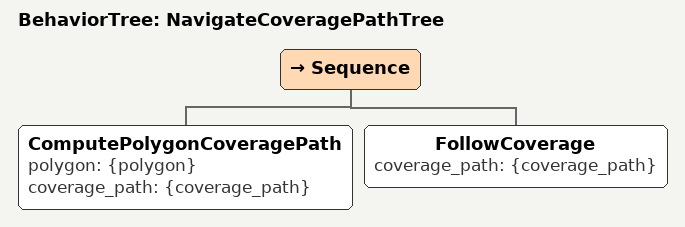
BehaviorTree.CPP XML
<root BTCPP_format="4">
  <BehaviorTree ID="NavigateCoveragePathTree">
    <Sequence>
      <ComputePolygonCoveragePath polygon="{polygon}" coverage_path="{coverage_path}" />
      <FollowCoverage coverage_path="{coverage_path}" />
    </Sequence>
  </BehaviorTree>
</root>
